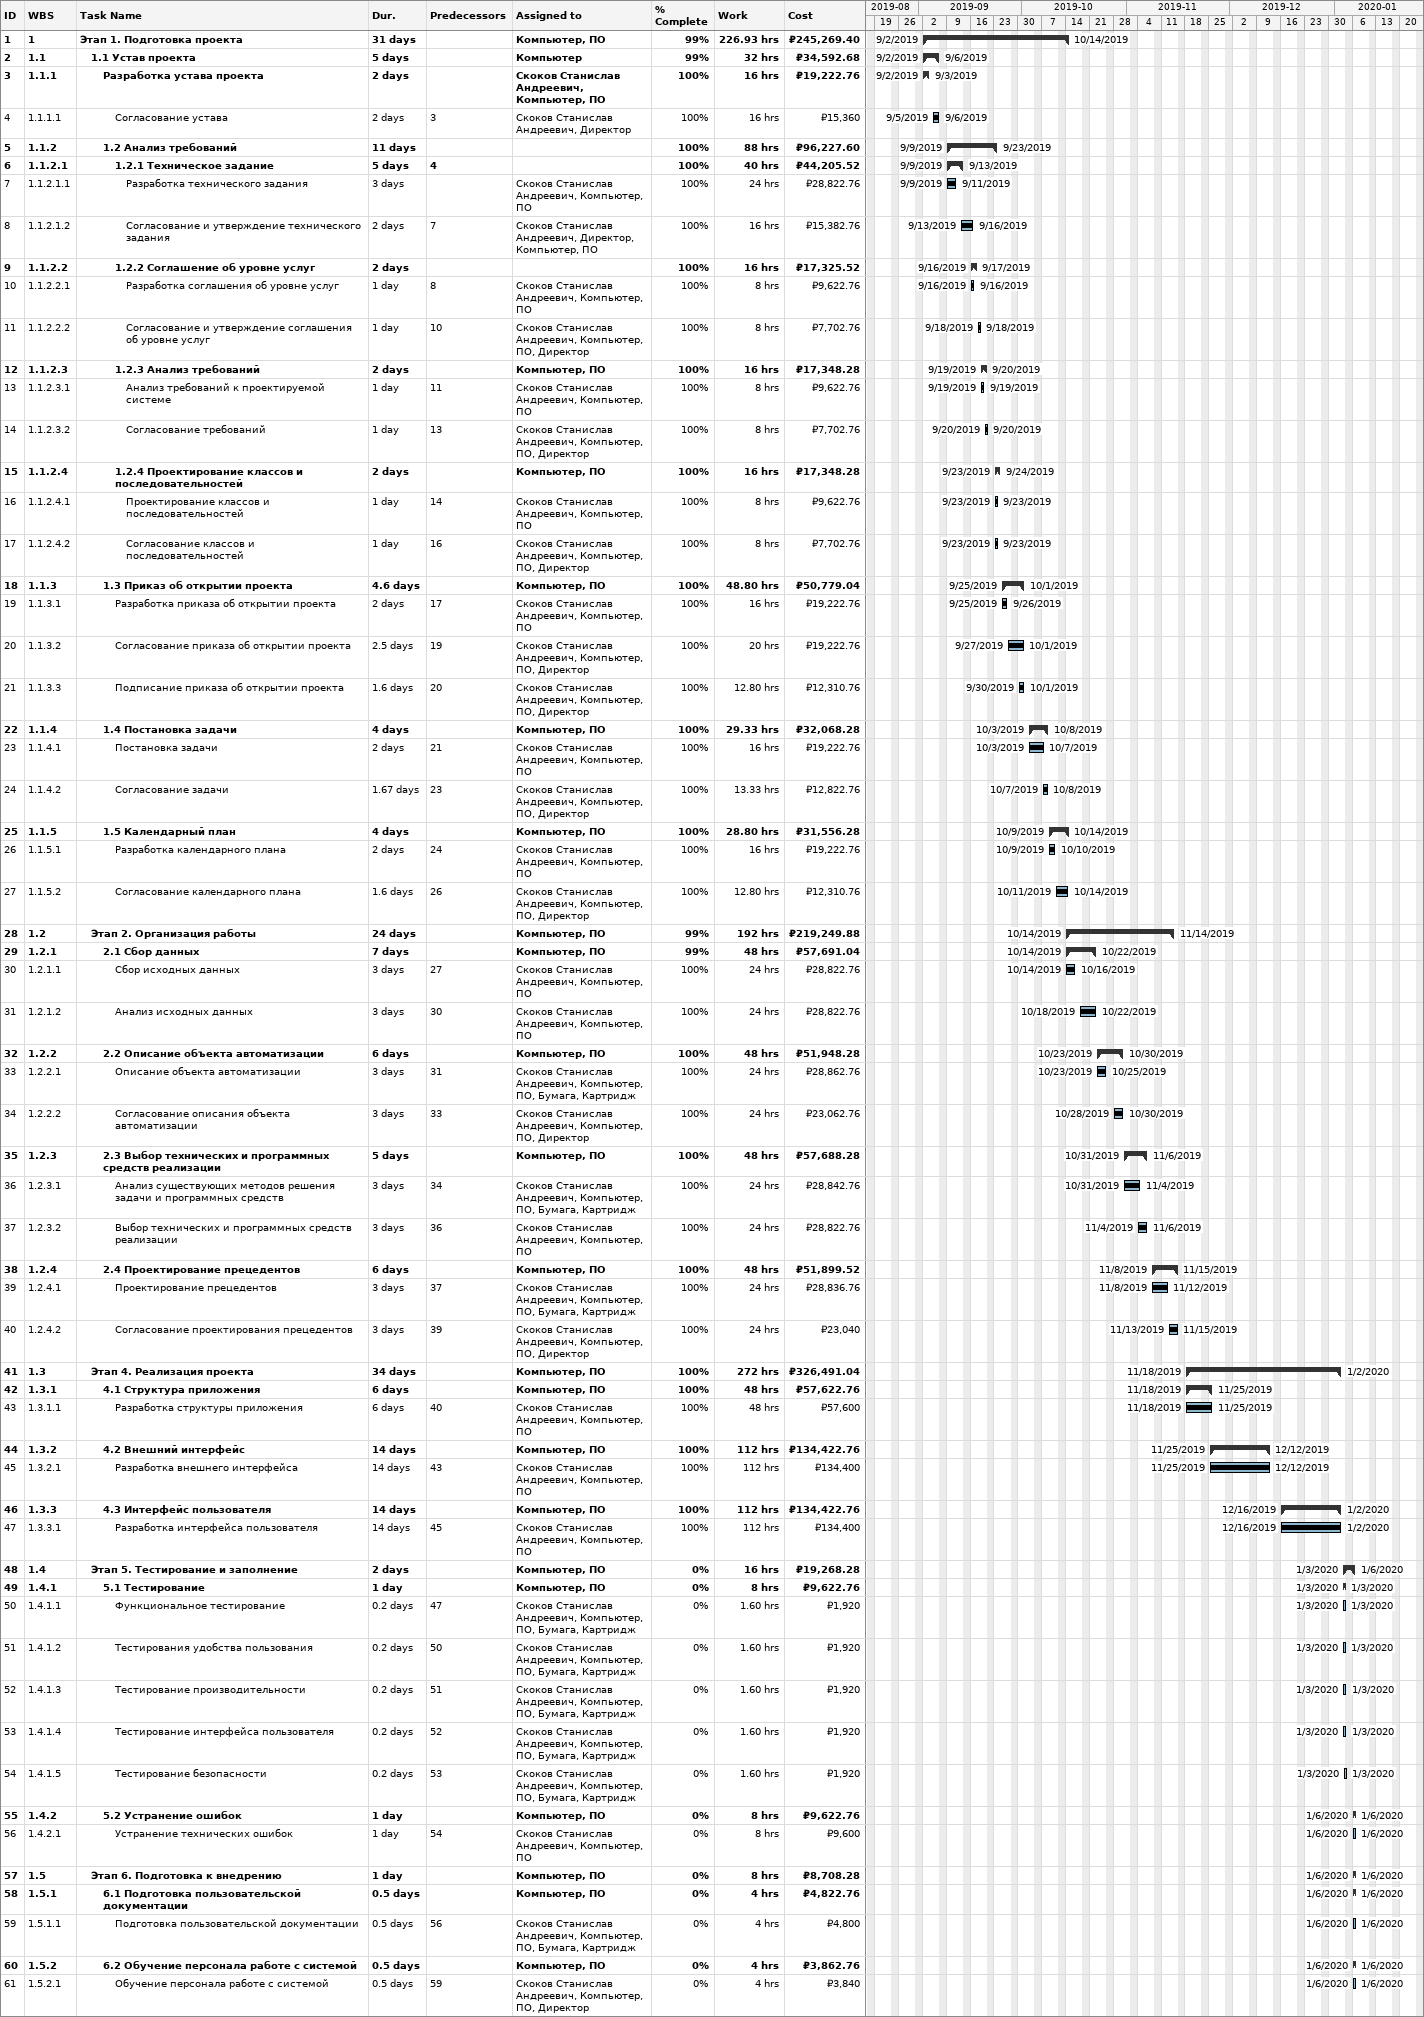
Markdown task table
| ID | WBS | Task | Duration | Start | Finish | Predecessors | Resources | % complete | Work (h) | Cost (₽) |
|---|---|---|---|---|---|---|---|---|---|---|
| 1 | 1 | **Этап 1. Подготовка проекта** | 31d | 2019-09-02 | 2019-10-14 |  | Компьютер, ПО | 99 | 226.93 | 245269.40 |
| 2 | 1.1 | **1.1 Устав проекта** | 5d | 2019-09-02 | 2019-09-06 |  | Компьютер | 99 | 32 | 34592.68 |
| 3 | 1.1.1 | **Разработка устава проекта** | 2d | 2019-09-02 | 2019-09-03 |  | Скоков Станислав Андреевич, Компьютер, ПО | 100 | 16 | 19222.76 |
| 4 | 1.1.1.1 | Согласование устава | 2d | 2019-09-05 | 2019-09-06 | 3 | Скоков Станислав Андреевич, Директор | 100 | 16 | 15360 |
| 5 | 1.1.2 | **1.2 Анализ требований** | 11d | 2019-09-09 | 2019-09-23 |  |  | 100 | 88 | 96227.60 |
| 6 | 1.1.2.1 | **1.2.1 Техническое задание** | 5d | 2019-09-09 | 2019-09-13 | 4 |  | 100 | 40 | 44205.52 |
| 7 | 1.1.2.1.1 | Разработка технического задания | 3d | 2019-09-09 | 2019-09-11 |  | Скоков Станислав Андреевич, Компьютер, ПО | 100 | 24 | 28822.76 |
| 8 | 1.1.2.1.2 | Согласование и утверждение технического задания | 2d | 2019-09-13 | 2019-09-16 | 7 | Скоков Станислав Андреевич, Директор, Компьютер, ПО | 100 | 16 | 15382.76 |
| 9 | 1.1.2.2 | **1.2.2 Соглашение об уровне услуг** | 2d | 2019-09-16 | 2019-09-17 |  |  | 100 | 16 | 17325.52 |
| 10 | 1.1.2.2.1 | Разработка соглашения об уровне услуг | 1d | 2019-09-16 | 2019-09-16 | 8 | Скоков Станислав Андреевич, Компьютер, ПО | 100 | 8 | 9622.76 |
| 11 | 1.1.2.2.2 | Согласование и утверждение соглашения об уровне услуг | 1d | 2019-09-18 | 2019-09-18 | 10 | Скоков Станислав Андреевич, Компьютер, ПО, Директор | 100 | 8 | 7702.76 |
| 12 | 1.1.2.3 | **1.2.3 Анализ требований** | 2d | 2019-09-19 | 2019-09-20 |  | Компьютер, ПО | 100 | 16 | 17348.28 |
| 13 | 1.1.2.3.1 | Анализ требований к проектируемой системе | 1d | 2019-09-19 | 2019-09-19 | 11 | Скоков Станислав Андреевич, Компьютер, ПО | 100 | 8 | 9622.76 |
| 14 | 1.1.2.3.2 | Согласование требований | 1d | 2019-09-20 | 2019-09-20 | 13 | Скоков Станислав Андреевич, Компьютер, ПО, Директор | 100 | 8 | 7702.76 |
| 15 | 1.1.2.4 | **1.2.4 Проектирование классов и последовательностей** | 2d | 2019-09-23 | 2019-09-24 |  | Компьютер, ПО | 100 | 16 | 17348.28 |
| 16 | 1.1.2.4.1 | Проектирование классов и последовательностей | 1d | 2019-09-23 | 2019-09-23 | 14 | Скоков Станислав Андреевич, Компьютер, ПО | 100 | 8 | 9622.76 |
| 17 | 1.1.2.4.2 | Согласование классов и последовательностей | 1d | 2019-09-23 | 2019-09-23 | 16 | Скоков Станислав Андреевич, Компьютер, ПО, Директор | 100 | 8 | 7702.76 |
| 18 | 1.1.3 | **1.3 Приказ об открытии проекта** | 4.6d | 2019-09-25 | 2019-10-01 |  | Компьютер, ПО | 100 | 48.80 | 50779.04 |
| 19 | 1.1.3.1 | Разработка приказа об открытии проекта | 2d | 2019-09-25 | 2019-09-26 | 17 | Скоков Станислав Андреевич, Компьютер, ПО | 100 | 16 | 19222.76 |
| 20 | 1.1.3.2 | Согласование приказа об открытии проекта | 2.5d | 2019-09-27 | 2019-10-01 | 19 | Скоков Станислав Андреевич, Компьютер, ПО, Директор | 100 | 20 | 19222.76 |
| 21 | 1.1.3.3 | Подписание приказа об открытии проекта | 1.6d | 2019-09-30 | 2019-10-01 | 20 | Скоков Станислав Андреевич, Компьютер, ПО, Директор | 100 | 12.80 | 12310.76 |
| 22 | 1.1.4 | **1.4 Постановка задачи** | 4d | 2019-10-03 | 2019-10-08 |  | Компьютер, ПО | 100 | 29.33 | 32068.28 |
| 23 | 1.1.4.1 | Постановка задачи | 2d | 2019-10-03 | 2019-10-07 | 21 | Скоков Станислав Андреевич, Компьютер, ПО | 100 | 16 | 19222.76 |
| 24 | 1.1.4.2 | Согласование задачи | 1.67d | 2019-10-07 | 2019-10-08 | 23 | Скоков Станислав Андреевич, Компьютер, ПО, Директор | 100 | 13.33 | 12822.76 |
| 25 | 1.1.5 | **1.5 Календарный план** | 4d | 2019-10-09 | 2019-10-14 |  | Компьютер, ПО | 100 | 28.80 | 31556.28 |
| 26 | 1.1.5.1 | Разработка календарного плана | 2d | 2019-10-09 | 2019-10-10 | 24 | Скоков Станислав Андреевич, Компьютер, ПО | 100 | 16 | 19222.76 |
| 27 | 1.1.5.2 | Согласование календарного плана | 1.6d | 2019-10-11 | 2019-10-14 | 26 | Скоков Станислав Андреевич, Компьютер, ПО, Директор | 100 | 12.80 | 12310.76 |
| 28 | 1.2 | **Этап 2. Организация работы** | 24d | 2019-10-14 | 2019-11-14 |  | Компьютер, ПО | 99 | 192 | 219249.88 |
| 29 | 1.2.1 | **2.1 Сбор данных** | 7d | 2019-10-14 | 2019-10-22 |  | Компьютер, ПО | 99 | 48 | 57691.04 |
| 30 | 1.2.1.1 | Сбор исходных данных | 3d | 2019-10-14 | 2019-10-16 | 27 | Скоков Станислав Андреевич, Компьютер, ПО | 100 | 24 | 28822.76 |
| 31 | 1.2.1.2 | Анализ исходных данных | 3d | 2019-10-18 | 2019-10-22 | 30 | Скоков Станислав Андреевич, Компьютер, ПО | 100 | 24 | 28822.76 |
| 32 | 1.2.2 | **2.2 Описание объекта автоматизации** | 6d | 2019-10-23 | 2019-10-30 |  | Компьютер, ПО | 100 | 48 | 51948.28 |
| 33 | 1.2.2.1 | Описание объекта автоматизации | 3d | 2019-10-23 | 2019-10-25 | 31 | Скоков Станислав Андреевич, Компьютер, ПО, Бумага, Картридж | 100 | 24 | 28862.76 |
| 34 | 1.2.2.2 | Согласование описания объекта автоматизации | 3d | 2019-10-28 | 2019-10-30 | 33 | Скоков Станислав Андреевич, Компьютер, ПО, Директор | 100 | 24 | 23062.76 |
| 35 | 1.2.3 | **2.3 Выбор технических и программных средств реализации** | 5d | 2019-10-31 | 2019-11-06 |  | Компьютер, ПО | 100 | 48 | 57688.28 |
| 36 | 1.2.3.1 | Анализ существующих методов решения задачи и программных средств | 3d | 2019-10-31 | 2019-11-04 | 34 | Скоков Станислав Андреевич, Компьютер, ПО, Бумага, Картридж | 100 | 24 | 28842.76 |
| 37 | 1.2.3.2 | Выбор технических и программных средств реализации | 3d | 2019-11-04 | 2019-11-06 | 36 | Скоков Станислав Андреевич, Компьютер, ПО | 100 | 24 | 28822.76 |
| 38 | 1.2.4 | **2.4 Проектирование прецедентов** | 6d | 2019-11-08 | 2019-11-15 |  | Компьютер, ПО | 100 | 48 | 51899.52 |
| 39 | 1.2.4.1 | Проектирование прецедентов | 3d | 2019-11-08 | 2019-11-12 | 37 | Скоков Станислав Андреевич, Компьютер, ПО, Бумага, Картридж | 100 | 24 | 28836.76 |
| 40 | 1.2.4.2 | Согласование проектирования прецедентов | 3d | 2019-11-13 | 2019-11-15 | 39 | Скоков Станислав Андреевич, Компьютер, ПО, Директор | 100 | 24 | 23040 |
| 41 | 1.3 | **Этап 4. Реализация проекта** | 34d | 2019-11-18 | 2020-01-02 |  | Компьютер, ПО | 100 | 272 | 326491.04 |
| 42 | 1.3.1 | **4.1 Структура приложения** | 6d | 2019-11-18 | 2019-11-25 |  | Компьютер, ПО | 100 | 48 | 57622.76 |
| 43 | 1.3.1.1 | Разработка структуры приложения | 6d | 2019-11-18 | 2019-11-25 | 40 | Скоков Станислав Андреевич, Компьютер, ПО | 100 | 48 | 57600 |
| 44 | 1.3.2 | **4.2 Внешний интерфейс** | 14d | 2019-11-25 | 2019-12-12 |  | Компьютер, ПО | 100 | 112 | 134422.76 |
| 45 | 1.3.2.1 | Разработка внешнего интерфейса | 14d | 2019-11-25 | 2019-12-12 | 43 | Скоков Станислав Андреевич, Компьютер, ПО | 100 | 112 | 134400 |
| 46 | 1.3.3 | **4.3 Интерфейс пользователя** | 14d | 2019-12-16 | 2020-01-02 |  | Компьютер, ПО | 100 | 112 | 134422.76 |
| 47 | 1.3.3.1 | Разработка интерфейса пользователя | 14d | 2019-12-16 | 2020-01-02 | 45 | Скоков Станислав Андреевич, Компьютер, ПО | 100 | 112 | 134400 |
| 48 | 1.4 | **Этап 5. Тестирование и заполнение** | 2d | 2020-01-03 | 2020-01-06 |  | Компьютер, ПО | 0 | 16 | 19268.28 |
| 49 | 1.4.1 | **5.1 Тестирование** | 1d | 2020-01-03 | 2020-01-03 |  | Компьютер, ПО | 0 | 8 | 9622.76 |
| 50 | 1.4.1.1 | Функциональное тестирование | 0.2d | 2020-01-03 | 2020-01-03 | 47 | Скоков Станислав Андреевич, Компьютер, ПО, Бумага, Картридж | 0 | 1.60 | 1920 |
| 51 | 1.4.1.2 | Тестирования удобства пользования | 0.2d | 2020-01-03 | 2020-01-03 | 50 | Скоков Станислав Андреевич, Компьютер, ПО, Бумага, Картридж | 0 | 1.60 | 1920 |
| 52 | 1.4.1.3 | Тестирование производительности | 0.2d | 2020-01-03 | 2020-01-03 | 51 | Скоков Станислав Андреевич, Компьютер, ПО, Бумага, Картридж | 0 | 1.60 | 1920 |
| 53 | 1.4.1.4 | Тестирование интерфейса пользователя | 0.2d | 2020-01-03 | 2020-01-03 | 52 | Скоков Станислав Андреевич, Компьютер, ПО, Бумага, Картридж | 0 | 1.60 | 1920 |
| 54 | 1.4.1.5 | Тестирование безопасности | 0.2d | 2020-01-03 | 2020-01-03 | 53 | Скоков Станислав Андреевич, Компьютер, ПО, Бумага, Картридж | 0 | 1.60 | 1920 |
| 55 | 1.4.2 | **5.2 Устранение ошибок** | 1d | 2020-01-06 | 2020-01-06 |  | Компьютер, ПО | 0 | 8 | 9622.76 |
| 56 | 1.4.2.1 | Устранение технических ошибок | 1d | 2020-01-06 | 2020-01-06 | 54 | Скоков Станислав Андреевич, Компьютер, ПО | 0 | 8 | 9600 |
| 57 | 1.5 | **Этап 6. Подготовка к внедрению** | 1d | 2020-01-06 | 2020-01-06 |  | Компьютер, ПО | 0 | 8 | 8708.28 |
| 58 | 1.5.1 | **6.1 Подготовка пользовательской документации** | 0.5d | 2020-01-06 | 2020-01-06 |  | Компьютер, ПО | 0 | 4 | 4822.76 |
| 59 | 1.5.1.1 | Подготовка пользовательской документации | 0.5d | 2020-01-06 | 2020-01-06 | 56 | Скоков Станислав Андреевич, Компьютер, ПО, Бумага, Картридж | 0 | 4 | 4800 |
| 60 | 1.5.2 | **6.2 Обучение персонала работе с системой** | 0.5d | 2020-01-06 | 2020-01-06 |  | Компьютер, ПО | 0 | 4 | 3862.76 |
| 61 | 1.5.2.1 | Обучение персонала работе с системой | 0.5d | 2020-01-06 | 2020-01-06 | 59 | Скоков Станислав Андреевич, Компьютер, ПО, Директор | 0 | 4 | 3840 |
